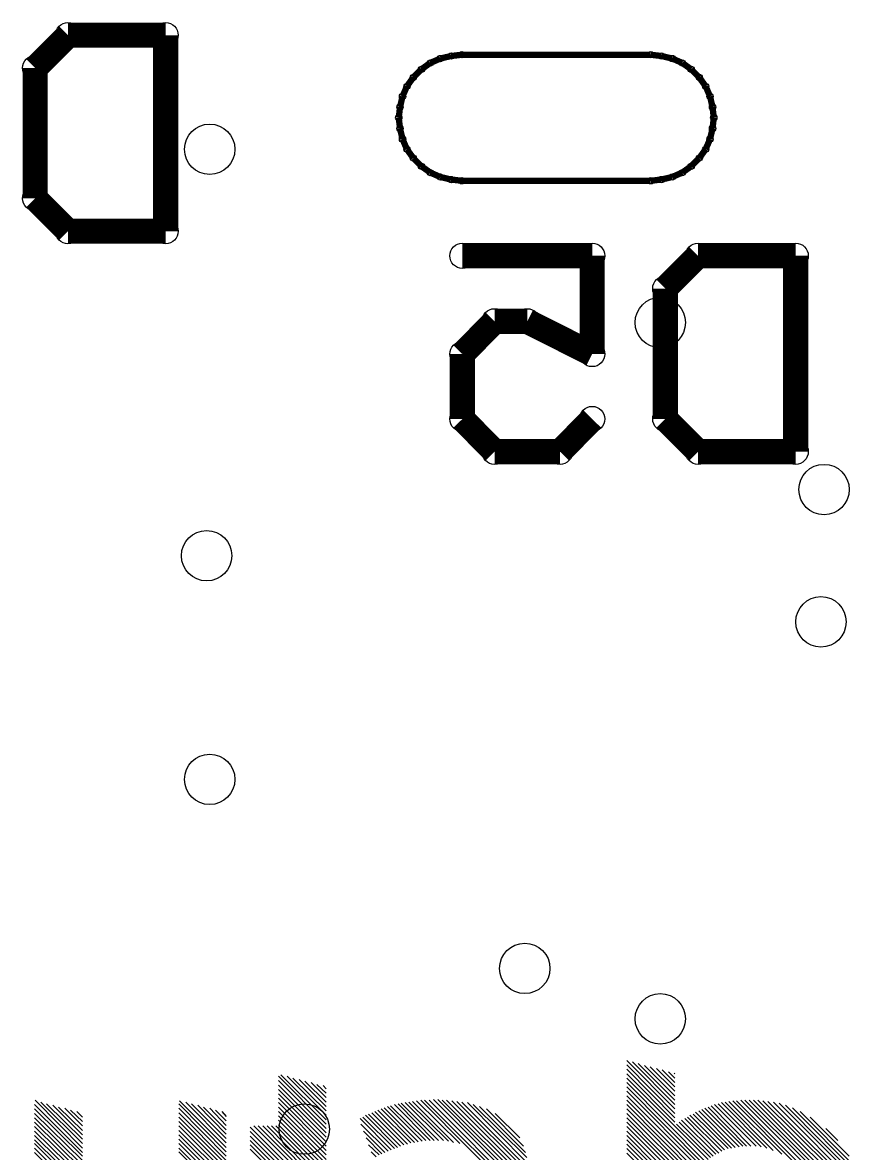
# Model space of a CAD drawing. Extents: x 0 to 23.8, y 0 to 22.7.
# Drawn here: x 5.766 to 9.159, y 15.152 to 19.71 of the extents above; entities that cross this region are included whole.
import ezdxf

# ---------------------------------------------------------------- set-up
doc = ezdxf.new("R2010")
doc.units = 0
doc.layers.get('0').update_dxf_attribs({"linetype": 'CONTINUOUS'})
for name, color, linetype in [('XIAOESP32C3_GBO', 7, 'CONTINUOUS'), ('XIAOESP32C3_GBS', 6, 'CONTINUOUS'), ('XIAOESP32C3_TXT', 14, 'CONTINUOUS')]:
    doc.layers.add(name, color=color, linetype=linetype)

# ---------------------------------------------------------------- blocks, each defined once
blk = doc.blocks.new('ROUND_1')
blk.add_circle((0, 0), 0.0127)
blk = doc.blocks.new('ROUND_2')
blk.add_circle((0, 0), 0.0508)
blk = doc.blocks.new('ROUND_3')
blk.add_circle((0, 0), 0)
blk = doc.blocks.new('ROUND_24')
blk.add_circle((0, 0), 0.1016)

msp = doc.modelspace()

# ---------------------------------------------------------------- linework, layer by layer
at = {"layer": 'XIAOESP32C3_GBO'}
for points, const_width in [([(5.8166, 19.52752), (5.94868, 19.6596)], 0.1016), ([(5.94868, 19.6596), (6.34238, 19.6596)], 0.1016), ([(6.34238, 19.6596), (6.34238, 18.86966)], 0.1016), ([(5.8166, 19.00174), (5.8166, 19.52752)], 0.1016), ([(7.40918, 19.54784), (7.37362, 19.52244)], 0.0254), ([(7.44982, 19.56562), (7.40918, 19.54784)], 0.0254), ([(7.493, 19.57578), (7.44982, 19.56562)], 0.0254), ([(7.53618, 19.58086), (7.493, 19.57578)], 0.0254), ([(8.29818, 19.58086), (7.53618, 19.58086)], 0.0254), ([(8.34136, 19.57578), (8.29818, 19.58086)], 0.0254), ([(8.38454, 19.56562), (8.34136, 19.57578)], 0.0254), ([(8.42518, 19.54784), (8.38454, 19.56562)], 0.0254), ([(8.46074, 19.52244), (8.42518, 19.54784)], 0.0254), ([(7.37362, 19.52244), (7.3406, 19.48942)], 0.0254), ([(8.49376, 19.48942), (8.46074, 19.52244)], 0.0254), ([(7.3152, 19.45386), (7.29742, 19.41322)], 0.0254), ([(7.3406, 19.48942), (7.3152, 19.45386)], 0.0254), ([(8.51916, 19.45386), (8.49376, 19.48942)], 0.0254), ([(8.53694, 19.41322), (8.51916, 19.45386)], 0.0254), ([(7.29742, 19.41322), (7.28726, 19.37004)], 0.0254), ([(8.5471, 19.37004), (8.53694, 19.41322)], 0.0254), ([(7.28726, 19.37004), (7.28218, 19.32686)], 0.0254), ([(8.55218, 19.32686), (8.5471, 19.37004)], 0.0254), ([(7.28218, 19.32686), (7.28726, 19.28368)], 0.0254), ([(8.5471, 19.28368), (8.55218, 19.32686)], 0.0254), ([(7.28726, 19.28368), (7.29742, 19.2405)], 0.0254), ([(8.53694, 19.2405), (8.5471, 19.28368)], 0.0254), ([(7.29742, 19.2405), (7.3152, 19.19986)], 0.0254), ([(8.51916, 19.19986), (8.53694, 19.2405)], 0.0254), ([(7.3152, 19.19986), (7.3406, 19.1643)], 0.0254), ([(8.49376, 19.1643), (8.51916, 19.19986)], 0.0254), ([(7.3406, 19.1643), (7.37362, 19.13128)], 0.0254), ([(7.37362, 19.13128), (7.40918, 19.10588)], 0.0254), ([(8.42518, 19.10588), (8.46074, 19.13128)], 0.0254), ([(8.46074, 19.13128), (8.49376, 19.1643)], 0.0254), ([(7.40918, 19.10588), (7.44982, 19.0881)], 0.0254), ([(7.44982, 19.0881), (7.493, 19.07794)], 0.0254), ([(8.34136, 19.07794), (8.38454, 19.0881)], 0.0254), ([(8.38454, 19.0881), (8.42518, 19.10588)], 0.0254), ([(7.493, 19.07794), (7.53618, 19.07286)], 0.0254), ([(7.53618, 19.07286), (8.29818, 19.07286)], 0.0254), ([(8.29818, 19.07286), (8.34136, 19.07794)], 0.0254), ([(5.94868, 18.86966), (5.8166, 19.00174)], 0.1016), ([(6.34238, 18.86966), (5.94868, 18.86966)], 0.1016), ([(7.53872, 18.7706), (8.06196, 18.7706)], 0.1016), ([(8.06196, 18.7706), (8.06196, 18.37436)], 0.1016), ([(8.3566, 18.63852), (8.48868, 18.7706)], 0.1016), ([(8.48868, 18.7706), (8.88238, 18.7706)], 0.1016), ([(8.88238, 18.7706), (8.88238, 17.98066)], 0.1016), ([(8.3566, 18.11274), (8.3566, 18.63852)], 0.1016), ([(7.66826, 18.50644), (7.53872, 18.37436)], 0.1016), ([(7.80034, 18.50644), (7.66826, 18.50644)], 0.1016), ([(8.06196, 18.37436), (7.80034, 18.50644)], 0.1016), ([(7.53872, 18.37436), (7.53872, 18.11274)], 0.1016), ([(7.53872, 18.11274), (7.66826, 17.98066)], 0.1016), ([(7.93242, 17.98066), (8.06196, 18.11274)], 0.1016), ([(8.48868, 17.98066), (8.3566, 18.11274)], 0.1016), ([(7.66826, 17.98066), (7.93242, 17.98066)], 0.1016), ([(8.88238, 17.98066), (8.48868, 17.98066)], 0.1016)]:
    msp.add_lwpolyline(points, dxfattribs=dict(at, const_width=const_width))
for points in [[(8.3947, 15.33144), (8.20166, 15.52702)], [(8.20166, 15.50924), (8.3947, 15.31366)], [(8.22452, 15.52194), (8.3947, 15.34922)], [(8.3947, 15.367), (8.24738, 15.51432)], [(8.27278, 15.5067), (8.3947, 15.38478)], [(8.3947, 15.40256), (8.29564, 15.50162)], [(6.79704, 15.46352), (6.99008, 15.27048)], [(6.99008, 15.28826), (6.8072, 15.4686)], [(6.8326, 15.46352), (6.99008, 15.30604)], [(6.99008, 15.32382), (6.85546, 15.4559)], [(8.3947, 15.29588), (8.20166, 15.49146)], [(8.20166, 15.47368), (8.3947, 15.2781)], [(8.52932, 15.12824), (8.20166, 15.4559)], [(8.32104, 15.494), (8.3947, 15.42034)], [(8.3947, 15.43812), (8.3439, 15.48892)], [(8.3693, 15.4813), (8.3947, 15.4559)], [(8.3947, 15.47368), (8.39216, 15.47622)], [(6.99008, 15.2527), (6.79704, 15.44574)], [(6.79704, 15.42796), (6.99008, 15.23492)], [(6.99008, 15.21714), (6.79704, 15.41018)], [(6.88086, 15.45082), (6.99008, 15.3416)], [(6.99008, 15.35938), (6.90372, 15.4432)], [(6.92912, 15.43812), (6.99008, 15.37716)], [(6.99008, 15.39494), (6.95198, 15.4305)], [(6.97738, 15.42542), (6.99008, 15.41272)], [(8.20166, 15.43812), (8.51916, 15.11808)], [(8.509, 15.11046), (8.20166, 15.42034)], [(5.8166, 15.367), (6.0071, 15.17396)], [(6.58622, 15.1765), (6.39826, 15.36446)], [(6.79704, 15.3924), (6.99008, 15.19936)], [(6.99008, 15.18158), (6.79704, 15.37462)], [(7.33806, 15.36192), (7.50316, 15.19682)], [(7.52856, 15.19174), (7.3533, 15.36446)], [(7.37108, 15.367), (7.76478, 14.97076)], [(7.7724, 14.98092), (7.38632, 15.367)], [(7.4041, 15.367), (7.77748, 14.99362)], [(7.7851, 15.00632), (7.42188, 15.36954)], [(7.43966, 15.36954), (7.78764, 15.01902)], [(7.79272, 15.03172), (7.45744, 15.367)], [(7.47522, 15.367), (7.79526, 15.04696)], [(7.7978, 15.0622), (7.49554, 15.36446)], [(7.51586, 15.36192), (7.80034, 15.07998)], [(8.20166, 15.40256), (8.50138, 15.10284)], [(8.49376, 15.09268), (8.20166, 15.38478)], [(8.20166, 15.367), (8.4836, 15.08252)], [(8.8265, 15.14856), (8.61314, 15.36192)], [(8.62838, 15.36446), (9.15162, 14.83868)], [(9.15416, 14.85392), (8.64362, 15.36446)], [(8.6614, 15.367), (9.1567, 14.86916)], [(9.15924, 14.88694), (8.67664, 15.367)], [(8.69442, 15.367), (9.15924, 14.90218)], [(9.15924, 14.91996), (8.7122, 15.367)], [(8.72998, 15.367), (9.15924, 14.93774)], [(9.15924, 14.95806), (8.7503, 15.36446)], [(8.77062, 15.36192), (9.1567, 14.97584)], [(6.0071, 15.15618), (5.81406, 15.34922)], [(5.81406, 15.33144), (6.0071, 15.14094)], [(6.0071, 15.19174), (5.83946, 15.35938)], [(5.86232, 15.35176), (6.0071, 15.20952)], [(6.0071, 15.2273), (5.88772, 15.34668)], [(5.91058, 15.33906), (6.0071, 15.24508)], [(6.0071, 15.26286), (5.93598, 15.33398)], [(5.95884, 15.32636), (6.0071, 15.28064)], [(6.0071, 15.29842), (5.98424, 15.32128)], [(6.39572, 15.35176), (6.58622, 15.15872)], [(6.58622, 15.14094), (6.39572, 15.33398)], [(6.39572, 15.3162), (6.58622, 15.12316)], [(6.42366, 15.35938), (6.58622, 15.19428)], [(6.58622, 15.21206), (6.44652, 15.35176)], [(6.47192, 15.34668), (6.58622, 15.22984)], [(6.58622, 15.24762), (6.49478, 15.33906)], [(6.52018, 15.33398), (6.58622, 15.2654)], [(6.58622, 15.28318), (6.54304, 15.32636)], [(6.56844, 15.32128), (6.58622, 15.30096)], [(6.79704, 15.35684), (6.99008, 15.1638)], [(6.99008, 15.14602), (6.79704, 15.33906)], [(6.79704, 15.32128), (6.99008, 15.12824)], [(7.17296, 15.3162), (7.3025, 15.18666)], [(7.31774, 15.1892), (7.18566, 15.32128)], [(7.19836, 15.32636), (7.33044, 15.19428)], [(7.34568, 15.19682), (7.21106, 15.33144)], [(7.22376, 15.33652), (7.36092, 15.19936)], [(7.37616, 15.2019), (7.23646, 15.3416)], [(7.24916, 15.34414), (7.3914, 15.20444)], [(7.40918, 15.20444), (7.2644, 15.34922)], [(7.27964, 15.35176), (7.42442, 15.20444)], [(7.4422, 15.20444), (7.29234, 15.3543)], [(7.30758, 15.35684), (7.46252, 15.20444)], [(7.48284, 15.2019), (7.32282, 15.35938)], [(7.80034, 15.09522), (7.53618, 15.35938)], [(7.55904, 15.35684), (7.7978, 15.11554)], [(7.7978, 15.13586), (7.5819, 15.34922)], [(7.6073, 15.3416), (7.79272, 15.15618)], [(7.7851, 15.18158), (7.63524, 15.33144)], [(8.47598, 15.07236), (8.20166, 15.34922)], [(8.20166, 15.33144), (8.4709, 15.0622)], [(8.6233, 15.17396), (8.47852, 15.31874)], [(8.49122, 15.32382), (8.63854, 15.1765)], [(8.65378, 15.17904), (8.50392, 15.3289)], [(8.51662, 15.33398), (8.66902, 15.18158)], [(8.68426, 15.18158), (8.52932, 15.33906)], [(8.54202, 15.34414), (8.70204, 15.18158)], [(8.72236, 15.18158), (8.55472, 15.34922)], [(8.56996, 15.35176), (8.74268, 15.17904)], [(8.76554, 15.17396), (8.58266, 15.35684)], [(8.5979, 15.35938), (8.79094, 15.1638)], [(9.15162, 14.9987), (8.79348, 15.35938)], [(8.81634, 15.3543), (9.14908, 15.02156)], [(9.14146, 15.04442), (8.84174, 15.34668)], [(8.86968, 15.33652), (9.1313, 15.07236)], [(9.1186, 15.10284), (8.90016, 15.32128)], [(6.0071, 15.12316), (5.81406, 15.31366)], [(5.81406, 15.29588), (6.0071, 15.10538)], [(6.0071, 15.0876), (5.81406, 15.2781)], [(6.58622, 15.10792), (6.39572, 15.29842)], [(6.39572, 15.28064), (6.58622, 15.09014)], [(6.99008, 15.11046), (6.79704, 15.3035)], [(6.79704, 15.28572), (6.99008, 15.09268)], [(7.12724, 15.29334), (7.2517, 15.16634)], [(7.239, 15.16126), (7.12978, 15.27048)], [(7.2644, 15.17142), (7.1374, 15.29842)], [(7.14756, 15.30604), (7.2771, 15.1765)], [(7.2898, 15.18158), (7.16026, 15.31112)], [(7.76986, 15.2146), (7.6708, 15.31366)], [(8.46328, 15.05204), (8.20166, 15.31366)], [(8.20166, 15.29588), (8.45566, 15.03934)], [(8.45058, 15.02918), (8.20166, 15.2781)], [(8.40232, 15.27048), (8.53948, 15.13586)], [(8.54964, 15.14094), (8.41248, 15.2781)], [(8.42264, 15.28572), (8.5598, 15.14856)], [(8.5725, 15.15364), (8.43534, 15.29334)], [(8.4455, 15.29842), (8.5852, 15.16126)], [(8.59536, 15.16634), (8.45566, 15.30604)], [(8.46836, 15.31112), (8.6106, 15.17142)], [(8.9408, 15.29842), (9.09828, 15.14094)], [(5.81406, 15.26032), (6.0071, 15.06982)], [(6.0071, 15.05204), (5.81406, 15.24254)], [(5.81406, 15.22476), (6.0071, 15.03426)], [(6.39572, 15.26286), (6.58622, 15.07236)], [(6.58622, 15.05458), (6.39572, 15.24508)], [(6.39572, 15.2273), (6.58622, 15.0368)], [(6.68274, 15.25778), (6.99008, 14.95298)], [(6.99008, 14.9352), (6.68274, 15.24)], [(6.99008, 14.97076), (6.69798, 15.26286)], [(6.71576, 15.26286), (6.99008, 14.98854)], [(6.99008, 15.00378), (6.73354, 15.26286)], [(6.75132, 15.26286), (6.99008, 15.02156)], [(6.99008, 15.03934), (6.7691, 15.26286)], [(6.78688, 15.26286), (6.99008, 15.05712)], [(6.99008, 15.0749), (6.79704, 15.26794)], [(7.13994, 15.24254), (7.2263, 15.15618)], [(8.20166, 15.26032), (8.4455, 15.01648)], [(8.44042, 15.00378), (8.20166, 15.24254)], [(8.20166, 15.22476), (8.43534, 14.98854)], [(9.05256, 15.20444), (9.0043, 15.2527)], [(6.0071, 15.01648), (5.81406, 15.20698)], [(5.81406, 15.19174), (6.0071, 14.9987)], [(6.58622, 15.01902), (6.39572, 15.20952)], [(6.39572, 15.19174), (6.58622, 15.00124)], [(6.68274, 15.22222), (6.99008, 14.91742)], [(6.99008, 14.89964), (6.68274, 15.20444)], [(6.68274, 15.18666), (6.99008, 14.88186)], [(7.2136, 15.1511), (7.1501, 15.2146)], [(7.16026, 15.18666), (7.20344, 15.14602)], [(8.4328, 14.97584), (8.20166, 15.20698)], [(8.20166, 15.1892), (8.43026, 14.9606)], [(6.0071, 14.98092), (5.81406, 15.17396)], [(5.81406, 15.15618), (6.0071, 14.96314)], [(6.58622, 14.98346), (6.39572, 15.17396)], [(6.39572, 15.15872), (6.58622, 14.96568)], [(6.78434, 15.06982), (6.68274, 15.16888)], [(7.19074, 15.1384), (7.17042, 15.15872)], [(8.42772, 14.94536), (8.20166, 15.17142)], [(8.20166, 15.15364), (8.42518, 14.93012)]]:
    msp.add_lwpolyline(points, dxfattribs=at)
at = {"layer": 'XIAOESP32C3_GBS', "const_width": 0.0254}
for points in [[(7.40918, 19.54784), (7.37362, 19.52244)], [(7.44982, 19.56562), (7.40918, 19.54784)], [(7.493, 19.57578), (7.44982, 19.56562)], [(7.53618, 19.58086), (7.493, 19.57578)], [(8.29818, 19.58086), (7.53618, 19.58086)], [(8.34136, 19.57578), (8.29818, 19.58086)], [(8.38454, 19.56562), (8.34136, 19.57578)], [(8.42518, 19.54784), (8.38454, 19.56562)], [(8.46074, 19.52244), (8.42518, 19.54784)], [(7.37362, 19.52244), (7.3406, 19.48942)], [(8.49376, 19.48942), (8.46074, 19.52244)], [(7.3152, 19.45386), (7.29742, 19.41322)], [(7.3406, 19.48942), (7.3152, 19.45386)], [(8.51916, 19.45386), (8.49376, 19.48942)], [(8.53694, 19.41322), (8.51916, 19.45386)], [(7.29742, 19.41322), (7.28726, 19.37004)], [(8.5471, 19.37004), (8.53694, 19.41322)], [(7.28726, 19.37004), (7.28218, 19.32686)], [(8.55218, 19.32686), (8.5471, 19.37004)], [(7.28218, 19.32686), (7.28726, 19.28368)], [(8.5471, 19.28368), (8.55218, 19.32686)], [(7.28726, 19.28368), (7.29742, 19.2405)], [(8.53694, 19.2405), (8.5471, 19.28368)], [(7.29742, 19.2405), (7.3152, 19.19986)], [(8.51916, 19.19986), (8.53694, 19.2405)], [(7.3152, 19.19986), (7.3406, 19.1643)], [(8.49376, 19.1643), (8.51916, 19.19986)], [(7.3406, 19.1643), (7.37362, 19.13128)], [(7.37362, 19.13128), (7.40918, 19.10588)], [(8.42518, 19.10588), (8.46074, 19.13128)], [(8.46074, 19.13128), (8.49376, 19.1643)], [(7.40918, 19.10588), (7.44982, 19.0881)], [(7.44982, 19.0881), (7.493, 19.07794)], [(8.34136, 19.07794), (8.38454, 19.0881)], [(8.38454, 19.0881), (8.42518, 19.10588)], [(7.493, 19.07794), (7.53618, 19.07286)], [(7.53618, 19.07286), (8.29818, 19.07286)], [(8.29818, 19.07286), (8.34136, 19.07794)]]:
    msp.add_lwpolyline(points, dxfattribs=at)

# ---------------------------------------------------------------- block references
at = {"layer": 'XIAOESP32C3_GBO'}
for name, p in [('ROUND_2', (5.94868, 19.6596)), ('ROUND_2', (6.34238, 19.6596)), ('ROUND_2', (6.34238, 19.6596)), ('ROUND_2', (5.8166, 19.52752)), ('ROUND_1', (7.40918, 19.54784)), ('ROUND_1', (7.44982, 19.56562)), ('ROUND_1', (7.493, 19.57578)), ('ROUND_1', (7.53618, 19.58086)), ('ROUND_1', (8.29818, 19.58086)), ('ROUND_1', (8.34136, 19.57578)), ('ROUND_1', (8.38454, 19.56562)), ('ROUND_1', (8.42518, 19.54784)), ('ROUND_1', (7.37362, 19.52244)), ('ROUND_1', (8.46074, 19.52244)), ('ROUND_1', (7.3152, 19.45386)), ('ROUND_1', (7.3406, 19.48942)), ('ROUND_1', (8.49376, 19.48942)), ('ROUND_1', (8.51916, 19.45386)), ('ROUND_1', (7.29742, 19.41322)), ('ROUND_1', (8.53694, 19.41322)), ('ROUND_1', (7.28726, 19.37004)), ('ROUND_1', (8.5471, 19.37004)), ('ROUND_1', (7.28218, 19.32686)), ('ROUND_1', (8.55218, 19.32686)), ('ROUND_1', (7.28726, 19.28368)), ('ROUND_1', (8.5471, 19.28368)), ('ROUND_1', (7.29742, 19.2405)), ('ROUND_1', (8.53694, 19.2405)), ('ROUND_1', (7.3152, 19.19986)), ('ROUND_1', (8.51916, 19.19986)), ('ROUND_1', (7.3406, 19.1643)), ('ROUND_1', (7.37362, 19.13128)), ('ROUND_1', (8.46074, 19.13128)), ('ROUND_1', (8.49376, 19.1643)), ('ROUND_1', (7.40918, 19.10588)), ('ROUND_1', (7.44982, 19.0881)), ('ROUND_1', (8.38454, 19.0881)), ('ROUND_1', (8.42518, 19.10588)), ('ROUND_1', (7.493, 19.07794)), ('ROUND_1', (7.53618, 19.07286)), ('ROUND_1', (7.53618, 19.07286)), ('ROUND_1', (8.29818, 19.07286)), ('ROUND_1', (8.34136, 19.07794)), ('ROUND_2', (5.8166, 19.00174)), ('ROUND_2', (5.94868, 18.86966)), ('ROUND_2', (6.34238, 18.86966)), ('ROUND_2', (7.53872, 18.7706)), ('ROUND_2', (8.06196, 18.7706)), ('ROUND_2', (8.48868, 18.7706)), ('ROUND_2', (8.88238, 18.7706)), ('ROUND_2', (8.3566, 18.63852)), ('ROUND_2', (7.66826, 18.50644)), ('ROUND_2', (7.80034, 18.50644)), ('ROUND_2', (7.53872, 18.37436)), ('ROUND_2', (8.06196, 18.37436)), ('ROUND_2', (7.53872, 18.11274)), ('ROUND_2', (8.06196, 18.11274)), ('ROUND_2', (8.3566, 18.11274)), ('ROUND_2', (8.3566, 18.11274)), ('ROUND_2', (7.66826, 17.98066)), ('ROUND_2', (7.93242, 17.98066)), ('ROUND_2', (8.48868, 17.98066)), ('ROUND_2', (8.88238, 17.98066)), ('ROUND_3', (8.20166, 15.52702)), ('ROUND_3', (8.22452, 15.52194)), ('ROUND_3', (8.24738, 15.51432)), ('ROUND_3', (8.20166, 15.50924)), ('ROUND_3', (8.27278, 15.5067)), ('ROUND_3', (8.29564, 15.50162)), ('ROUND_3', (8.32104, 15.494)), ('ROUND_3', (8.20166, 15.49146)), ('ROUND_3', (8.3439, 15.48892)), ('ROUND_3', (8.3693, 15.4813)), ('ROUND_3', (8.39216, 15.47622)), ('ROUND_3', (8.20166, 15.47368)), ('ROUND_3', (8.3947, 15.47368)), ('ROUND_3', (6.8072, 15.4686)), ('ROUND_3', (6.79704, 15.46352)), ('ROUND_3', (6.8326, 15.46352)), ('ROUND_3', (8.20166, 15.4559)), ('ROUND_3', (8.3947, 15.4559)), ('ROUND_3', (6.85546, 15.4559)), ('ROUND_3', (6.88086, 15.45082)), ('ROUND_3', (6.79704, 15.44574)), ('ROUND_3', (6.90372, 15.4432)), ('ROUND_3', (8.20166, 15.43812)), ('ROUND_3', (8.3947, 15.43812)), ('ROUND_3', (6.92912, 15.43812)), ('ROUND_3', (6.95198, 15.4305)), ('ROUND_3', (6.79704, 15.42796)), ('ROUND_3', (6.97738, 15.42542)), ('ROUND_3', (8.20166, 15.42034)), ('ROUND_3', (8.3947, 15.42034)), ('ROUND_3', (6.99008, 15.41272)), ('ROUND_3', (6.79704, 15.41018)), ('ROUND_3', (8.20166, 15.40256)), ('ROUND_3', (8.3947, 15.40256)), ('ROUND_3', (6.99008, 15.39494)), ('ROUND_3', (6.79704, 15.3924)), ('ROUND_3', (8.20166, 15.38478)), ('ROUND_3', (8.3947, 15.38478)), ('ROUND_3', (6.99008, 15.37716)), ('ROUND_3', (6.79704, 15.37462)), ('ROUND_3', (7.43966, 15.36954)), ('ROUND_3', (7.42188, 15.36954)), ('ROUND_3', (8.20166, 15.367)), ('ROUND_3', (8.6614, 15.367)), ('ROUND_3', (8.67664, 15.367)), ('ROUND_3', (8.69442, 15.367)), ('ROUND_3', (8.7122, 15.367)), ('ROUND_3', (8.72998, 15.367)), ('ROUND_3', (8.3947, 15.367)), ('ROUND_3', (7.47522, 15.367)), ('ROUND_3', (7.45744, 15.367)), ('ROUND_3', (7.4041, 15.367)), ('ROUND_3', (7.38632, 15.367)), ('ROUND_3', (7.37108, 15.367)), ('ROUND_3', (5.8166, 15.367)), ('ROUND_3', (8.64362, 15.36446)), ('ROUND_3', (8.62838, 15.36446)), ('ROUND_3', (8.7503, 15.36446)), ('ROUND_3', (7.49554, 15.36446)), ('ROUND_3', (6.39826, 15.36446)), ('ROUND_3', (7.3533, 15.36446)), ('ROUND_3', (8.61314, 15.36192)), ('ROUND_3', (8.77062, 15.36192)), ('ROUND_3', (7.51586, 15.36192)), ('ROUND_3', (7.33806, 15.36192)), ('ROUND_3', (8.5979, 15.35938)), ('ROUND_3', (8.79348, 15.35938)), ('ROUND_3', (7.53618, 15.35938)), ('ROUND_3', (5.83946, 15.35938)), ('ROUND_3', (6.42366, 15.35938)), ('ROUND_3', (6.99008, 15.35938)), ('ROUND_3', (7.32282, 15.35938)), ('ROUND_3', (8.58266, 15.35684)), ('ROUND_3', (7.55904, 15.35684)), ('ROUND_3', (6.79704, 15.35684)), ('ROUND_3', (7.30758, 15.35684)), ('ROUND_3', (8.81634, 15.3543)), ('ROUND_3', (7.29234, 15.3543)), ('ROUND_3', (8.56996, 15.35176)), ('ROUND_3', (5.86232, 15.35176)), ('ROUND_3', (6.39572, 15.35176)), ('ROUND_3', (6.44652, 15.35176)), ('ROUND_3', (7.27964, 15.35176)), ('ROUND_3', (8.20166, 15.34922)), ('ROUND_3', (8.55472, 15.34922)), ('ROUND_3', (8.3947, 15.34922)), ('ROUND_3', (7.5819, 15.34922)), ('ROUND_3', (5.81406, 15.34922)), ('ROUND_3', (7.2644, 15.34922)), ('ROUND_3', (8.84174, 15.34668)), ('ROUND_3', (5.88772, 15.34668)), ('ROUND_3', (6.47192, 15.34668)), ('ROUND_3', (8.54202, 15.34414)), ('ROUND_3', (7.24916, 15.34414)), ('ROUND_3', (7.6073, 15.3416)), ('ROUND_3', (6.99008, 15.3416)), ('ROUND_3', (7.23646, 15.3416)), ('ROUND_3', (8.52932, 15.33906)), ('ROUND_3', (5.91058, 15.33906)), ('ROUND_3', (6.49478, 15.33906)), ('ROUND_3', (6.79704, 15.33906)), ('ROUND_3', (8.86968, 15.33652)), ('ROUND_3', (7.22376, 15.33652)), ('ROUND_3', (8.51662, 15.33398)), ('ROUND_3', (5.93598, 15.33398)), ('ROUND_3', (6.39572, 15.33398)), ('ROUND_3', (6.52018, 15.33398)), ('ROUND_3', (8.20166, 15.33144)), ('ROUND_3', (8.3947, 15.33144)), ('ROUND_3', (7.63524, 15.33144)), ('ROUND_3', (5.81406, 15.33144)), ('ROUND_3', (7.21106, 15.33144)), ('ROUND_3', (8.50392, 15.3289)), ('ROUND_3', (5.95884, 15.32636)), ('ROUND_3', (6.54304, 15.32636)), ('ROUND_3', (7.19836, 15.32636)), ('ROUND_3', (8.49122, 15.32382)), ('ROUND_3', (6.99008, 15.32382)), ('ROUND_3', (8.90016, 15.32128)), ('ROUND_3', (5.98424, 15.32128)), ('ROUND_3', (6.56844, 15.32128)), ('ROUND_3', (6.79704, 15.32128)), ('ROUND_3', (7.18566, 15.32128)), ('ROUND_3', (8.47852, 15.31874)), ('ROUND_3', (6.39572, 15.3162)), ('ROUND_3', (7.17296, 15.3162)), ('ROUND_3', (8.20166, 15.31366)), ('ROUND_3', (8.3947, 15.31366)), ('ROUND_3', (5.81406, 15.31366)), ('ROUND_3', (7.6708, 15.31366)), ('ROUND_3', (8.46836, 15.31112)), ('ROUND_3', (7.16026, 15.31112)), ('ROUND_3', (8.45566, 15.30604)), ('ROUND_3', (6.99008, 15.30604)), ('ROUND_3', (7.14756, 15.30604)), ('ROUND_3', (6.79704, 15.3035)), ('ROUND_3', (6.58622, 15.30096)), ('ROUND_3', (8.4455, 15.29842)), ('ROUND_3', (8.9408, 15.29842)), ('ROUND_3', (6.0071, 15.29842)), ('ROUND_3', (6.39572, 15.29842)), ('ROUND_3', (7.1374, 15.29842)), ('ROUND_3', (8.20166, 15.29588)), ('ROUND_3', (8.3947, 15.29588)), ('ROUND_3', (5.81406, 15.29588)), ('ROUND_3', (8.43534, 15.29334)), ('ROUND_3', (7.12724, 15.29334)), ('ROUND_3', (6.99008, 15.28826)), ('ROUND_3', (8.42264, 15.28572)), ('ROUND_3', (6.79704, 15.28572)), ('ROUND_3', (6.58622, 15.28318)), ('ROUND_3', (6.0071, 15.28064)), ('ROUND_3', (6.39572, 15.28064)), ('ROUND_3', (8.20166, 15.2781)), ('ROUND_3', (8.3947, 15.2781)), ('ROUND_3', (8.41248, 15.2781)), ('ROUND_3', (5.81406, 15.2781)), ('ROUND_3', (8.40232, 15.27048)), ('ROUND_3', (6.99008, 15.27048)), ('ROUND_3', (7.12978, 15.27048)), ('ROUND_3', (6.79704, 15.26794)), ('ROUND_3', (6.58622, 15.2654)), ('ROUND_3', (6.0071, 15.26286)), ('ROUND_3', (6.69798, 15.26286)), ('ROUND_3', (6.71576, 15.26286)), ('ROUND_3', (6.73354, 15.26286)), ('ROUND_3', (6.75132, 15.26286)), ('ROUND_3', (6.7691, 15.26286)), ('ROUND_3', (6.78688, 15.26286)), ('ROUND_3', (6.39572, 15.26286)), ('ROUND_3', (8.20166, 15.26032)), ('ROUND_3', (5.81406, 15.26032)), ('ROUND_3', (6.68274, 15.25778)), ('ROUND_3', (9.0043, 15.2527)), ('ROUND_3', (6.99008, 15.2527)), ('ROUND_3', (6.58622, 15.24762)), ('ROUND_3', (6.0071, 15.24508)), ('ROUND_3', (6.39572, 15.24508)), ('ROUND_3', (8.20166, 15.24254)), ('ROUND_3', (5.81406, 15.24254)), ('ROUND_3', (7.13994, 15.24254)), ('ROUND_3', (6.68274, 15.24)), ('ROUND_3', (6.99008, 15.23492)), ('ROUND_3', (6.58622, 15.22984)), ('ROUND_3', (6.0071, 15.2273)), ('ROUND_3', (6.39572, 15.2273)), ('ROUND_3', (8.20166, 15.22476)), ('ROUND_3', (5.81406, 15.22476)), ('ROUND_3', (6.68274, 15.22222)), ('ROUND_3', (6.99008, 15.21714)), ('ROUND_3', (7.1501, 15.2146)), ('ROUND_3', (7.76986, 15.2146)), ('ROUND_3', (6.58622, 15.21206)), ('ROUND_3', (6.0071, 15.20952)), ('ROUND_3', (6.39572, 15.20952)), ('ROUND_3', (8.20166, 15.20698)), ('ROUND_3', (5.81406, 15.20698)), ('ROUND_3', (9.05256, 15.20444)), ('ROUND_3', (7.3914, 15.20444)), ('ROUND_3', (7.40918, 15.20444)), ('ROUND_3', (7.42442, 15.20444)), ('ROUND_3', (7.4422, 15.20444)), ('ROUND_3', (7.46252, 15.20444)), ('ROUND_3', (6.68274, 15.20444)), ('ROUND_3', (7.37616, 15.2019)), ('ROUND_3', (7.48284, 15.2019)), ('ROUND_3', (6.99008, 15.19936)), ('ROUND_3', (7.36092, 15.19936)), ('ROUND_3', (7.34568, 15.19682)), ('ROUND_3', (7.50316, 15.19682)), ('ROUND_3', (6.58622, 15.19428)), ('ROUND_3', (7.33044, 15.19428)), ('ROUND_3', (5.81406, 15.19174)), ('ROUND_3', (6.0071, 15.19174)), ('ROUND_3', (7.52856, 15.19174)), ('ROUND_3', (6.39572, 15.19174)), ('ROUND_3', (8.20166, 15.1892)), ('ROUND_3', (7.31774, 15.1892)), ('ROUND_3', (7.3025, 15.18666)), ('ROUND_3', (7.16026, 15.18666)), ('ROUND_3', (6.68274, 15.18666)), ('ROUND_3', (8.66902, 15.18158)), ('ROUND_3', (8.68426, 15.18158)), ('ROUND_3', (8.70204, 15.18158)), ('ROUND_3', (8.72236, 15.18158)), ('ROUND_3', (7.7851, 15.18158)), ('ROUND_3', (6.99008, 15.18158)), ('ROUND_3', (7.2898, 15.18158)), ('ROUND_3', (8.65378, 15.17904)), ('ROUND_3', (8.74268, 15.17904)), ('ROUND_3', (8.63854, 15.1765)), ('ROUND_3', (6.58622, 15.1765)), ('ROUND_3', (7.2771, 15.1765)), ('ROUND_3', (8.6233, 15.17396)), ('ROUND_3', (8.76554, 15.17396)), ('ROUND_3', (5.81406, 15.17396)), ('ROUND_3', (6.0071, 15.17396)), ('ROUND_3', (6.39572, 15.17396)), ('ROUND_3', (8.20166, 15.17142)), ('ROUND_3', (8.6106, 15.17142)), ('ROUND_3', (7.2644, 15.17142)), ('ROUND_3', (6.68274, 15.16888)), ('ROUND_3', (8.59536, 15.16634)), ('ROUND_3', (7.2517, 15.16634)), ('ROUND_3', (8.79094, 15.1638)), ('ROUND_3', (6.99008, 15.1638)), ('ROUND_3', (8.5852, 15.16126)), ('ROUND_3', (7.239, 15.16126)), ('ROUND_3', (6.58622, 15.15872)), ('ROUND_3', (7.17042, 15.15872)), ('ROUND_3', (6.39572, 15.15872)), ('ROUND_3', (7.79272, 15.15618)), ('ROUND_3', (5.81406, 15.15618)), ('ROUND_3', (6.0071, 15.15618)), ('ROUND_3', (7.2263, 15.15618)), ('ROUND_3', (8.20166, 15.15364)), ('ROUND_3', (8.5725, 15.15364))]:
    msp.add_blockref(name, p, dxfattribs=at)
at = {"layer": 'XIAOESP32C3_GBS'}
for p in [(7.40918, 19.54784), (7.44982, 19.56562), (7.493, 19.57578), (7.53618, 19.58086), (8.29818, 19.58086), (8.34136, 19.57578), (8.38454, 19.56562), (8.42518, 19.54784), (7.37362, 19.52244), (8.46074, 19.52244), (7.3152, 19.45386), (7.3406, 19.48942), (8.49376, 19.48942), (8.51916, 19.45386), (7.29742, 19.41322), (8.53694, 19.41322), (7.28726, 19.37004), (8.5471, 19.37004), (7.28218, 19.32686), (8.55218, 19.32686), (7.28726, 19.28368), (8.5471, 19.28368), (7.29742, 19.2405), (8.53694, 19.2405), (7.3152, 19.19986), (8.51916, 19.19986), (7.3406, 19.1643), (7.37362, 19.13128), (8.46074, 19.13128), (8.49376, 19.1643), (7.40918, 19.10588), (7.44982, 19.0881), (8.38454, 19.0881), (8.42518, 19.10588), (7.493, 19.07794), (7.53618, 19.07286), (7.53618, 19.07286), (8.29818, 19.07286), (8.34136, 19.07794)]:
    msp.add_blockref('ROUND_1', p, dxfattribs=at)
at = {"layer": 'XIAOESP32C3_TXT'}
for p in [(6.52018, 19.19986), (8.33628, 18.50136), (8.99668, 17.82826), (6.50748, 17.56156), (8.98398, 17.29486), (6.52018, 16.65986), (7.79018, 15.89786), (8.33628, 15.69466), (6.90118, 15.25016)]:
    msp.add_blockref('ROUND_24', p, dxfattribs=at)

doc.saveas('drawing.dxf')
